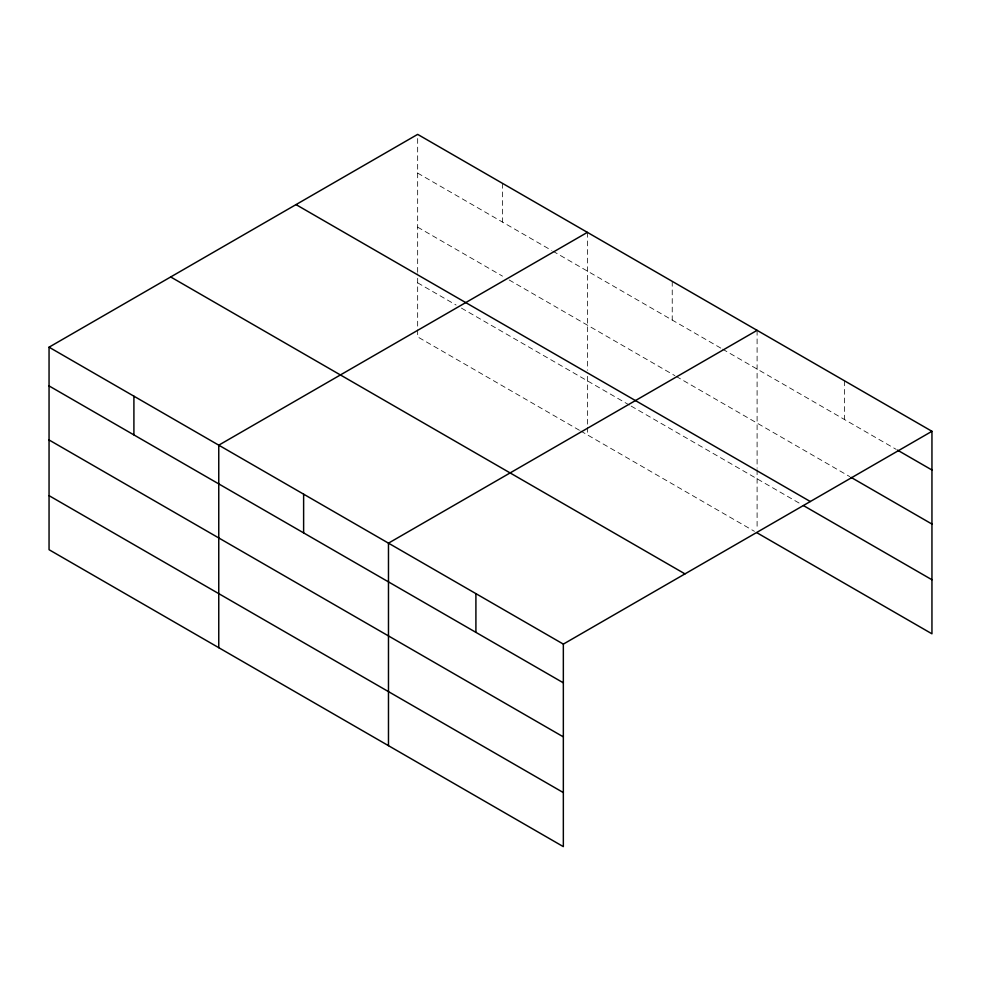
<?xml version="1.0" encoding="UTF-8"?>
<svg xmlns="http://www.w3.org/2000/svg" width="981" height="981" viewBox="0 0 981 981"><rect width="100%" height="100%" fill="white"/><g stroke="black" fill="none" stroke-linecap="round" stroke-linejoin="round"><path stroke-width="0.74" stroke-dasharray="4.91 3.68" d="M417.661 272.301L417.661 134.372M417.661 173.097L551.58 250.413M552.904 251.173L721.293 348.39M722.617 349.162L896.18 449.359M417.661 227.151L502.517 276.139M509.151 279.965L674.891 375.649M676.216 376.422L849.816 476.643M417.661 282.835L456.116 305.042M461.413 308.095L629.802 405.312M631.139 406.085L800.803 504.038M579.428 430.279L417.661 336.888L417.661 273.809M580.752 431.039L754.438 531.322M844.518 380.812L844.518 419.537M757.099 330.339L757.099 468.268M757.099 469.776L757.099 529.85M672.23 281.351L672.23 320.076M587.374 232.362L587.374 370.278M587.374 376.299L587.374 425.864M587.374 427.36L587.374 434.877M502.517 183.361L502.517 222.086"/><path stroke-width="1.47" d="M563.339 736.878L563.339 644.112L49.05 347.188L49.05 549.703L563.339 846.628L563.339 736.878L49.05 439.966M757.099 532.855L931.95 633.812L931.95 431.297L417.661 134.372L49.05 347.188M587.374 232.362L218.763 445.178L218.763 647.693M757.099 330.339L388.476 543.155L388.476 745.67M563.339 644.112L931.95 431.297M897.505 450.132L931.95 470.009M851.14 477.416L931.95 524.062M296.017 204.6L810.306 501.524M803.451 505.571L931.95 579.759M170.694 276.961L684.983 573.885M49.05 385.913L563.339 682.837M49.05 495.65L563.339 792.574M475.908 593.64L475.908 632.353M303.62 494.166L303.62 532.891M133.907 396.189L133.907 434.902"/></g></svg>
